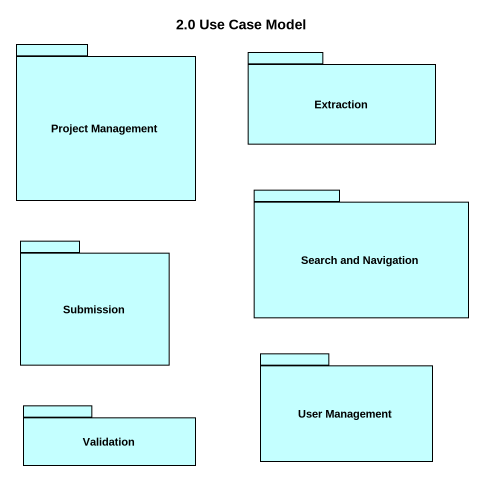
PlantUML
@startuml
title 2.0 Use Case Model
package "Project Management" as Project_Management #C4FFFF {
}
package Extraction #C4FFFF {
}
package "Search and Navigation" as Search_and_Navigation #C4FFFF {
}
package Submission #C4FFFF {
}
package "User Management" as User_Management #C4FFFF {
}
package Validation #C4FFFF {
}
@enduml
